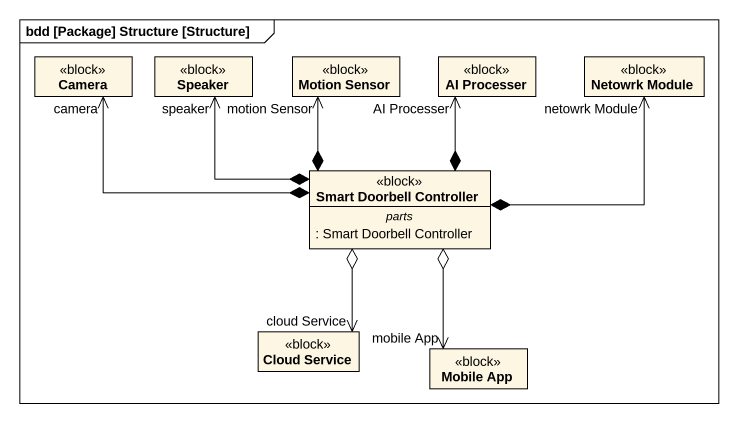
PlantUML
@startuml
mainframe bdd [Package] Structure [Structure]
hide circle
hide empty members
class Camera <<block>>
class Speaker <<block>>
class "Motion Sensor" as Motion_Sensor <<block>>
class "AI Processer" as AI_Processer <<block>>
class "Netowrk Module" as Netowrk_Module <<block>>
class "Smart Doorbell Controller" as Smart_Doorbell_Controller <<block>> {
  -- parts --
  : Smart Doorbell Controller
}
class "Cloud Service" as Cloud_Service <<block>>
class "Mobile App" as Mobile_App <<block>>
Smart_Doorbell_Controller *-left-> "camera" Camera
Smart_Doorbell_Controller *-up-> "speaker" Speaker
Smart_Doorbell_Controller *-up-> "motion Sensor" Motion_Sensor
Smart_Doorbell_Controller *-up-> "AI Processer" AI_Processer
Smart_Doorbell_Controller *-right-> "netowrk Module" Netowrk_Module
Smart_Doorbell_Controller o--> "cloud Service" Cloud_Service
Smart_Doorbell_Controller o--> "mobile App" Mobile_App
@enduml
